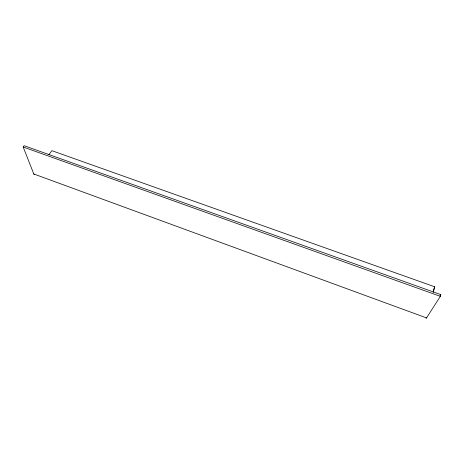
<?xml version="1.0" encoding="UTF-8"?>
<svg xmlns="http://www.w3.org/2000/svg" width="464" height="464" viewBox="0 0 464 464"><rect width="100%" height="100%" fill="white"/><g stroke="black" fill="none" stroke-linecap="round" stroke-linejoin="round"><path stroke-width="0.7" d="M426.056 318.095A3.874 0.505 -70.6 0 0 426.526 317.915L440.348 296.328L440.8 294.611L24.174 145.719L23.2 147.001L33.785 173.971A3.387 1.676 -69.1 0 0 34.429 174.65M433.185 292.39L434.71 286.804L51.864 150.672L48.94 154.692M433.237 291.148L434.71 286.804M440.034 295.812L440.8 294.611M23.2 147.001L440.348 296.328M33.785 173.971L426.526 317.915"/></g></svg>
